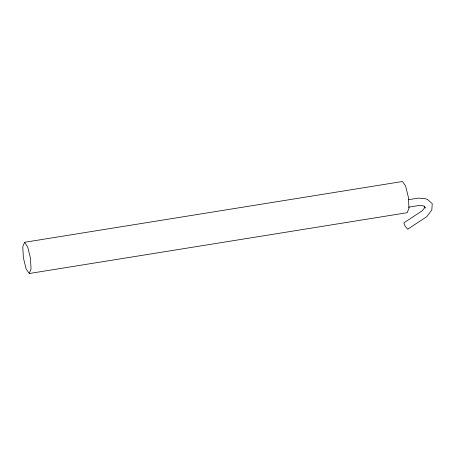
<?xml version="1.0" encoding="UTF-8"?>
<svg xmlns="http://www.w3.org/2000/svg" width="455" height="455" viewBox="0 0 455 455"><rect width="100%" height="100%" fill="white"/><g stroke="black" fill="none" stroke-linecap="round" stroke-linejoin="round"><path stroke-width="0.68" d="M424.6 206.098L424.458 208.043L422.263 210.767L403.824 222.882L405.035 226.112L407.703 229.195L426.858 216.608L431.801 209.954L432.25 203.704L427.427 199.37L424.72 198.625L418.247 198.124L408.482 199.694M24.524 242.31L22.75 246.849L23.41 257.866L26.111 268.905L29.279 273.506L407.225 212.69L409 208.151L408.34 197.134L405.638 186.095L402.47 181.494L24.524 242.31L27.687 246.911L30.394 257.951L31.054 268.968L29.279 273.506M408.476 207.201L418.941 205.512L423.503 205.87L425.903 208.026"/></g></svg>
